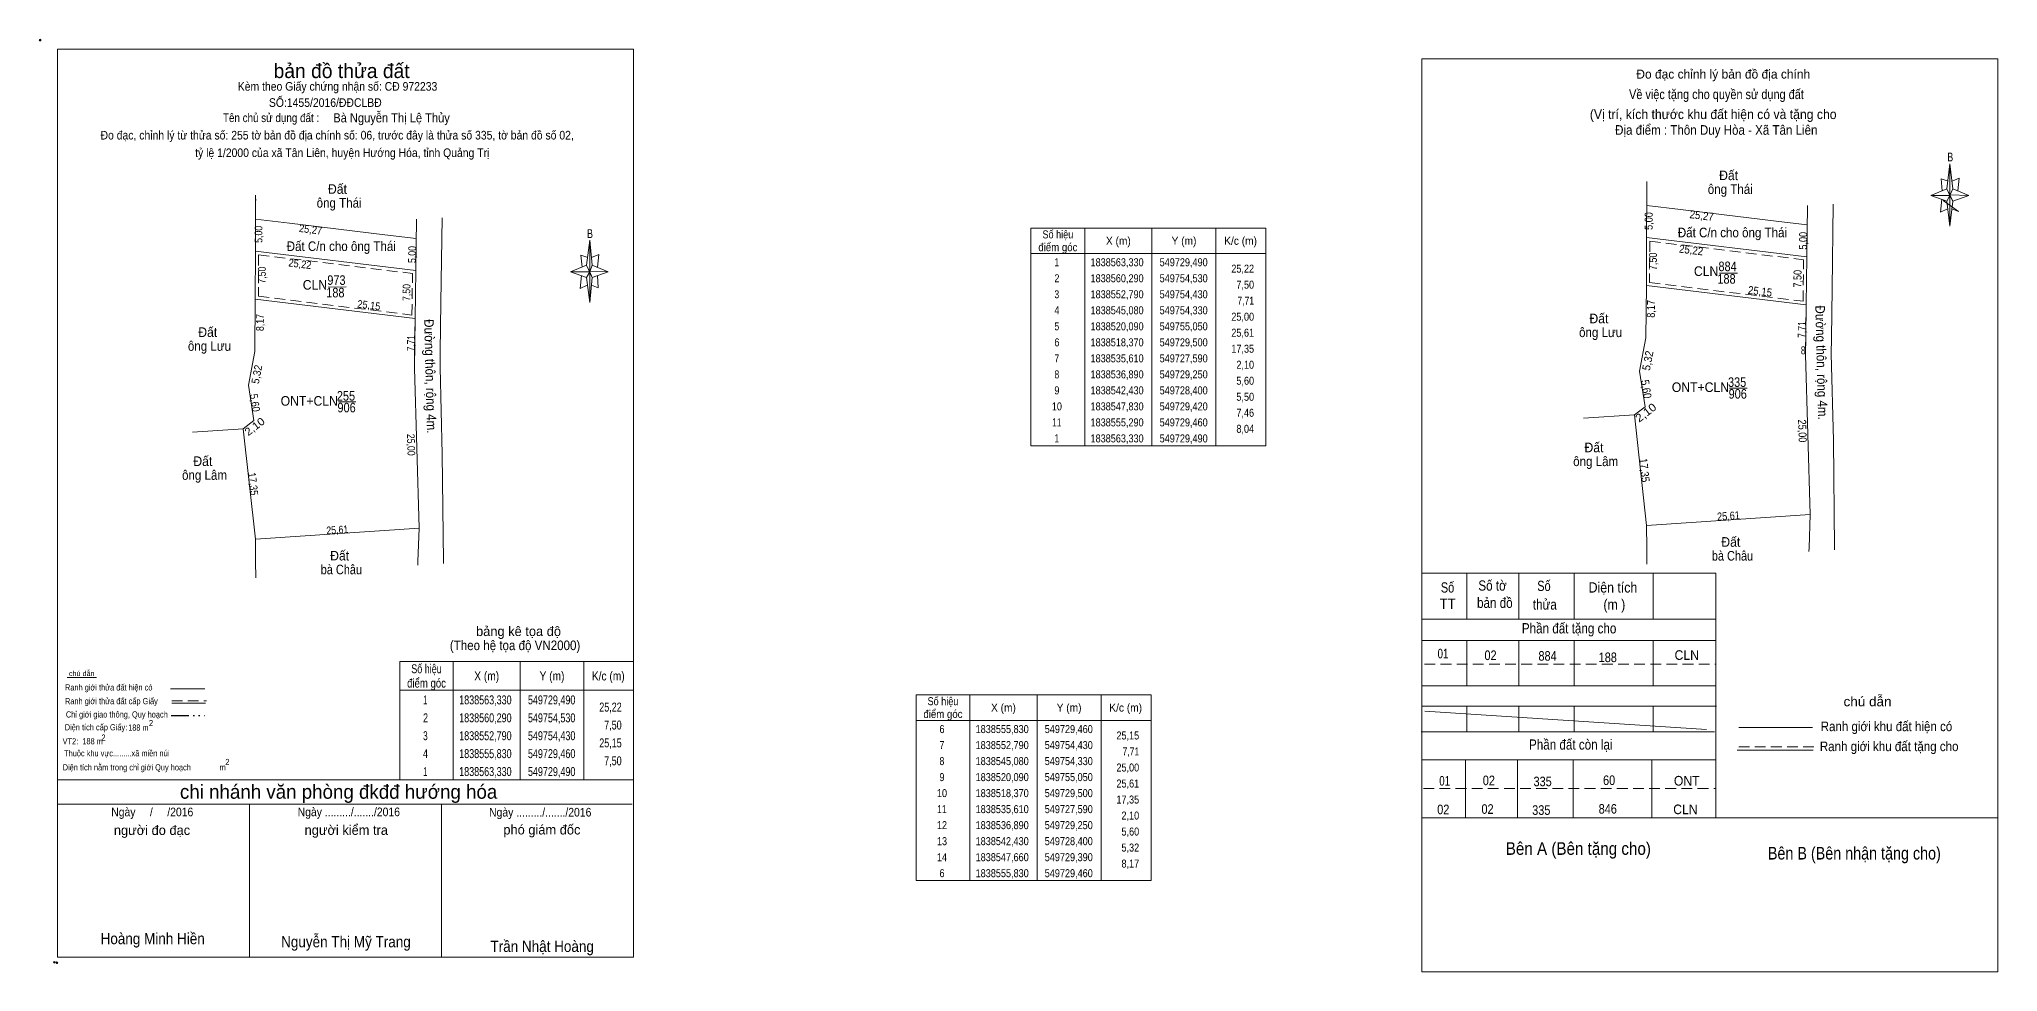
# Model space of a CAD drawing. Header units: metres. Extents: x 549239 to 550002, y 1838446 to 1838596.
# Drawn here: x 549695.7 to 550001.7, y 1838450.8 to 1838596.4 of the extents above; entities that cross this region are included whole.
import ezdxf
from ezdxf.enums import TextEntityAlignment as Align

# ---------------------------------------------------------------- set-up
doc = ezdxf.new("R2010")
doc.units = ezdxf.units.M
doc.header["$LTSCALE"] = 0.56
doc.header["$PDMODE"] = 32
doc.header["$PDSIZE"] = 0.28
for name, pattern in [('DASH_DOUBLE_DOT', [9.2, 5, -1.2, 0.3, -1.2, 0.3, -1.2]), ('DOTTED', [1.5, 0.3, -1.2]), ('MEDIUM_DASHED', [4.5, 3, -1.5])]:
    doc.linetypes.add(name, pattern=pattern)
for name, color, linetype, lineweight in [('1', 7, 'DOTTED', 13), ('10', 7, 'Continuous', 13), ('12', 7, 'Continuous', 13), ('15', 7, 'Continuous', 13), ('17', 7, 'Continuous', 13), ('18', 7, 'Continuous', 13), ('28', 7, 'Continuous', 13), ('63', 7, 'Continuous', 13)]:
    doc.layers.add(name, color=color, linetype=linetype, lineweight=lineweight)
doc.layers.add('20', color=7, linetype='Continuous')

msp = doc.modelspace()

# ---------------------------------------------------------------- linework, layer by layer
at = {"layer": '1', "linetype": 'Continuous'}
for p, q in [((549946.81, 1838568.02), (549946.82, 1838569.83)), ((549952.1, 1838569.83), (549967.04, 1838568.02)), ((549729.5, 1838565.88), (549729.51, 1838567.69)), ((549734.79, 1838567.69), (549749.73, 1838565.88))]:
    msp.add_line(p, q, dxfattribs=at)
at = {"layer": '1', "linetype": 'MEDIUM_DASHED'}
for p, q in [((549947.27, 1838558.42), (549971.25, 1838555.5)), ((549729.96, 1838556.28), (549753.94, 1838553.36))]:
    msp.add_line(p, q, dxfattribs=at)
at = {"layer": '1', "linetype": 'Continuous'}
for points in [[(549946.82, 1838569.83), (549946.82, 1838570.47), (549952.1, 1838569.83)], [(549749.73, 1838565.88), (549754.6, 1838565.29), (549754.53, 1838560.29), (549729.49, 1838563.33), (549729.5, 1838565.88)], [(549729.51, 1838567.69), (549729.51, 1838568.33), (549734.79, 1838567.69)], [(549967.04, 1838568.02), (549971.91, 1838567.43), (549971.84, 1838562.43), (549946.8, 1838565.47), (549946.81, 1838568.02)]]:
    msp.add_lwpolyline(points, dxfattribs=at)
for points in [[(549946.77, 1838557.97), (549971.74, 1838554.93), (549971.64, 1838547.22), (549972.36, 1838522.23), (549946.81, 1838520.51), (549944.9, 1838537.75), (549946.56, 1838539.03), (549945.71, 1838544.57), (549946.7, 1838549.8)], [(549729.46, 1838555.83), (549754.43, 1838552.79), (549754.33, 1838545.08), (549755.05, 1838520.09), (549729.5, 1838518.37), (549727.59, 1838535.61), (549729.25, 1838536.89), (549728.4, 1838542.43), (549729.39, 1838547.66)]]:
    msp.add_lwpolyline(points, close=True, dxfattribs=at)
at = {"layer": '10'}
for p, q in [((549729.51, 1838568.87), (549729.52, 1838572.06)), ((549946.82, 1838571.01), (549946.83, 1838574.2)), ((549946.84, 1838573.39), (549946.84, 1838573.6)), ((549729.51, 1838568.33), (549729.51, 1838568.87)), ((549729.53, 1838571.25), (549729.53, 1838571.46)), ((549946.82, 1838570.47), (549946.82, 1838571.01)), ((549729.5, 1838518.37), (549727.59, 1838535.61)), ((549946.81, 1838520.51), (549944.9, 1838537.75)), ((549946.81, 1838520.51), (549946.83, 1838517.03)), ((549729.5, 1838518.37), (549729.52, 1838514.89)), ((549946.83, 1838517.03), (549946.84, 1838514.45)), ((549729.52, 1838514.89), (549729.53, 1838512.31))]:
    msp.add_line(p, q, dxfattribs=at)
at = {"layer": '12'}
msp.add_line((549911.67, 1838450.82), (550001.67, 1838450.82), dxfattribs=at)
at = {"layer": '15'}
for p, q in [((549958.17, 1838559.87), (549960.98, 1838559.91)), ((549740.86, 1838557.73), (549743.67, 1838557.77)), ((549959.77, 1838541.93), (549962.5, 1838541.93)), ((549742.46, 1838539.79), (549745.19, 1838539.79)), ((549727.59, 1838535.61), (549719.65, 1838535.09)), ((549944.9, 1838537.75), (549936.96, 1838537.23)), ((549912.16, 1838491.49), (549956.17, 1838488.65))]:
    msp.add_line(p, q, dxfattribs=at)
at = {"layer": '17'}
for p, q in [((549911.67, 1838450.82), (549911.67, 1838593.37)), ((549993.73, 1838573.04), (549994.19, 1838576.94)), ((549993.73, 1838571.14), (549991.23, 1838572.04)), ((549993.89, 1838574.24), (549992.83, 1838574.64)), ((549994.63, 1838573.04), (549997.13, 1838572.04)), ((549992.73, 1838569.44), (549993.83, 1838569.94)), ((549993.15, 1838571.26), (549995.53, 1838569.54)), ((549994.63, 1838571.14), (549994.19, 1838567.24)), ((549995.53, 1838569.54), (549994.49, 1838569.94)), ((549957.61, 1838513.03), (549911.75, 1838513.06)), ((549918.71, 1838513.03), (549918.71, 1838505.89)), ((549926.85, 1838513.03), (549926.85, 1838505.89)), ((549935.51, 1838513.03), (549935.51, 1838505.89)), ((549947.81, 1838513.03), (549947.81, 1838505.89)), ((549957.61, 1838513.03), (549957.61, 1838474.87)), ((549911.67, 1838505.89), (549957.61, 1838505.89)), ((549911.67, 1838502.55), (549957.61, 1838502.55)), ((549918.71, 1838502.55), (549918.71, 1838495.47)), ((549926.85, 1838502.55), (549926.85, 1838495.47)), ((549935.51, 1838502.55), (549935.51, 1838495.47)), ((549947.81, 1838502.55), (549947.81, 1838495.47)), ((549911.75, 1838495.47), (549957.55, 1838495.47)), ((549911.67, 1838492.29), (549957.71, 1838492.29)), ((549918.71, 1838492.29), (549918.71, 1838488.3)), ((549926.85, 1838492.29), (549926.85, 1838488.3)), ((549935.51, 1838492.29), (549935.51, 1838488.3)), ((549947.81, 1838492.29), (549947.81, 1838488.3)), ((549911.59, 1838488.3), (549957.39, 1838488.3)), ((549961.21, 1838488.97), (549972.71, 1838488.97)), ((549911.67, 1838483.92), (549957.61, 1838483.92)), ((549918.51, 1838483.92), (549918.51, 1838474.87)), ((549926.65, 1838483.92), (549926.65, 1838474.87)), ((549935.31, 1838483.92), (549935.31, 1838474.87)), ((549947.61, 1838483.92), (549947.61, 1838474.87)), ((549960.95, 1838485.43), (549972.85, 1838485.43)), ((549911.67, 1838474.87), (550001.67, 1838474.87))]:
    msp.add_line(p, q, dxfattribs=at)
at = {"layer": '17', "linetype": 'MEDIUM_DASHED'}
for p, q in [((549912.11, 1838498.83), (549957.67, 1838498.83)), ((549961.19, 1838485.93), (549972.99, 1838485.93)), ((549911.93, 1838479.44), (549957.61, 1838479.44))]:
    msp.add_line(p, q, dxfattribs=at)
at = {"layer": '17'}
for points in [[(549911.67, 1838593.37), (550001.67, 1838593.37), (550001.67, 1838450.82)], [(549994.19, 1838572.04), (549993.73, 1838573.04), (549991.23, 1838572.04)], [(549994.19, 1838572.04), (549994.63, 1838571.14), (549997.13, 1838572.04)], [(549994.53, 1838574.24), (549995.63, 1838574.74), (549995.43, 1838572.74)]]:
    msp.add_lwpolyline(points, dxfattribs=at)
for points in [[(549994.19, 1838576.94), (549994.63, 1838573.04), (549994.19, 1838572.04)], [(549994.19, 1838572.04), (549991.23, 1838572.04), (549993.73, 1838573.04), (549994.63, 1838571.14), (549997.13, 1838572.04), (549994.19, 1838572.14)], [(549994.19, 1838572.04), (549994.19, 1838567.24), (549993.69, 1838571.14)]]:
    msp.add_lwpolyline(points, close=True, dxfattribs=at)
at = {"layer": '18'}
for p, q in [((549946.82, 1838570.47), (549952.1, 1838569.83)), ((549946.82, 1838570.47), (549946.82, 1838569.83)), ((549975.77, 1838557.43), (549975.95, 1838570.65)), ((549729.51, 1838568.33), (549734.79, 1838567.69)), ((549729.51, 1838568.33), (549729.51, 1838567.69)), ((549758.46, 1838555.29), (549758.64, 1838568.51)), ((549729.49, 1838563.33), (549729.46, 1838555.83)), ((549946.8, 1838565.47), (549946.77, 1838557.97)), ((549754.43, 1838552.79), (549754.53, 1838560.29)), ((549971.74, 1838554.93), (549971.84, 1838562.43)), ((549946.77, 1838557.43), (549946.77, 1838557.97)), ((549729.46, 1838555.29), (549729.46, 1838555.83)), ((549728.4, 1838542.43), (549729.39, 1838547.66)), ((549945.71, 1838544.57), (549946.7, 1838549.8)), ((549729.5, 1838518.37), (549755.05, 1838520.09)), ((549755.05, 1838520.09), (549754.88, 1838514.89)), ((549946.81, 1838520.51), (549972.36, 1838522.23)), ((549972.36, 1838522.23), (549972.19, 1838517.03)), ((549972.19, 1838517.03), (549972.17, 1838516.44)), ((549976.18, 1838516.7), (549976.18, 1838517.03)), ((549754.88, 1838514.89), (549754.86, 1838514.3)), ((549758.87, 1838514.56), (549758.87, 1838514.89))]:
    msp.add_line(p, q, dxfattribs=at)
at = {"layer": '18', "linetype": 'MEDIUM_DASHED'}
for p, q in [((549729.99, 1838562.76), (549729.96, 1838556.28)), ((549729.99, 1838562.76), (549754.02, 1838559.84)), ((549947.3, 1838564.9), (549947.27, 1838558.42)), ((549947.3, 1838564.9), (549971.33, 1838561.98)), ((549753.94, 1838553.36), (549754.02, 1838559.84)), ((549971.25, 1838555.5), (549971.33, 1838561.98))]:
    msp.add_line(p, q, dxfattribs=at)
at = {"layer": '18'}
for points in [[(549946.8, 1838565.47), (549971.84, 1838562.43), (549971.95, 1838570.45)], [(549946.82, 1838569.83), (549946.81, 1838568.02), (549946.8, 1838565.47)], [(549952.1, 1838569.83), (549967.04, 1838568.02), (549971.91, 1838567.43)], [(549729.49, 1838563.33), (549754.53, 1838560.29), (549754.64, 1838568.31)], [(549729.51, 1838567.69), (549729.5, 1838565.88), (549729.49, 1838563.33)], [(549734.79, 1838567.69), (549749.73, 1838565.88), (549754.6, 1838565.29)], [(549975.64, 1838547.27), (549975.67, 1838549.8), (549975.77, 1838557.43)], [(549758.33, 1838545.13), (549758.36, 1838547.66), (549758.46, 1838555.29)], [(549971.64, 1838547.22), (549971.67, 1838549.8), (549971.74, 1838554.93)], [(549754.33, 1838545.08), (549754.36, 1838547.66), (549754.43, 1838552.79)], [(549976.18, 1838517.03), (549975.98, 1838533.77), (549975.64, 1838547.32)], [(549758.87, 1838514.89), (549758.67, 1838531.63), (549758.33, 1838545.18)]]:
    msp.add_lwpolyline(points, dxfattribs=at)
at = {"layer": '28'}
for p, q in [((549781.21, 1838561.12), (549781.71, 1838565.02)), ((549781.21, 1838559.22), (549778.71, 1838560.12)), ((549782.11, 1838561.12), (549784.61, 1838560.12)), ((549782.11, 1838559.22), (549781.71, 1838555.32)), ((549783.01, 1838557.62), (549782.01, 1838558.02)), ((549782.91, 1838559.52), (549783.01, 1838557.62)), ((549700.06, 1838496.79), (549704.66, 1838496.79)), ((549716.21, 1838495.02), (549721.59, 1838495.02)), ((549716.41, 1838492.78), (549721.67, 1838492.78)), ((549698.55, 1838480.78), (549788.55, 1838480.78)), ((549698.55, 1838476.98), (549788.35, 1838476.98)), ((549698.55, 1838476.98), (549788.35, 1838476.98)), ((549698.55, 1838476.98), (549788.35, 1838476.98)), ((549728.55, 1838453.08), (549728.55, 1838476.98)), ((549758.55, 1838453.08), (549758.55, 1838476.98))]:
    msp.add_line(p, q, dxfattribs=at)
at = {"layer": '28', "linetype": 'MEDIUM_DASHED'}
msp.add_line((549716.41, 1838493.1), (549721.85, 1838493.1), dxfattribs=at)
at = {"layer": '28', "linetype": 'DASH_DOUBLE_DOT', "lineweight": 25}
msp.add_line((549716.31, 1838490.81), (549721.55, 1838490.81), dxfattribs=at)
at = {"layer": '28'}
for points in [[(549698.55, 1838594.88), (549788.55, 1838594.88), (549788.55, 1838453.08), (549698.55, 1838453.08)], [(549781.71, 1838565.02), (549782.11, 1838561.12), (549781.71, 1838560.12)], [(549781.71, 1838560.12), (549778.71, 1838560.12), (549781.21, 1838561.12), (549782.11, 1838559.22), (549784.61, 1838560.12), (549781.71, 1838560.22)], [(549781.71, 1838560.12), (549781.71, 1838555.32), (549781.21, 1838559.22)]]:
    msp.add_lwpolyline(points, close=True, dxfattribs=at)
for points in [[(549781.41, 1838562.32), (549780.31, 1838562.72), (549780.51, 1838560.82)], [(549782.01, 1838562.32), (549783.11, 1838562.82), (549782.91, 1838560.82)], [(549781.71, 1838560.12), (549781.21, 1838561.12), (549778.71, 1838560.12)], [(549781.71, 1838560.12), (549782.11, 1838559.22), (549784.61, 1838560.12)], [(549780.41, 1838559.52), (549780.21, 1838557.52), (549781.31, 1838558.02)], [(549788.55, 1838453.08), (549698.55, 1838453.08), (549698.55, 1838476.98)]]:
    msp.add_lwpolyline(points, dxfattribs=at)
for p in [(549695.85, 1838596.28), (549698.09, 1838452.3), (549698.49, 1838452.24)]:
    msp.add_point(p, dxfattribs=at)
at = {"layer": '63'}
for p, q in [((549992.83, 1838574.64), (549992.99, 1838572.74)), ((549992.93, 1838571.44), (549992.73, 1838569.44)), ((549859.04, 1838566.94), (549859.04, 1838532.94)), ((549869.54, 1838566.94), (549869.54, 1838532.94)), ((549879.54, 1838566.94), (549879.54, 1838532.94)), ((549850.64, 1838562.94), (549887.34, 1838562.94)), ((549760.4, 1838499.24), (549760.4, 1838480.79)), ((549770.84, 1838499.24), (549770.84, 1838480.79)), ((549780.79, 1838499.24), (549780.79, 1838480.79)), ((549752.04, 1838494.77), (549788.55, 1838494.77)), ((549841.09, 1838494.06), (549841.09, 1838465.06)), ((549851.59, 1838494.06), (549851.59, 1838465.06)), ((549861.59, 1838494.06), (549861.59, 1838465.06)), ((549832.69, 1838490.06), (549869.39, 1838490.06))]:
    msp.add_line(p, q, dxfattribs=at)
for points in [[(549850.64, 1838566.94), (549887.34, 1838566.94), (549887.34, 1838532.94), (549850.64, 1838532.94)], [(549752.04, 1838499.24), (549788.55, 1838499.24), (549788.55, 1838480.79), (549752.04, 1838480.79)], [(549832.69, 1838494.06), (549869.39, 1838494.06), (549869.39, 1838465.06), (549832.69, 1838465.06)]]:
    msp.add_lwpolyline(points, close=True, dxfattribs=at)

# ---------------------------------------------------------------- texts
at = {"layer": '1'}
for s, width, p in [('973', 0.85, (549742.145, 1838558.06)), ('CLN', 0.95, (549956.1, 1838559.46)), ('188', 0.85, (549959.29, 1838558.25)), ('884', 0.85, (549959.455, 1838560.2)), ('CLN', 0.95, (549738.79, 1838557.32)), ('188', 0.85, (549741.98, 1838556.11)), ('255', 0.85, (549743.635, 1838539.99)), ('ONT+CLN', 0.95, (549955.215, 1838541.34)), ('335', 0.85, (549960.945, 1838542.13)), ('906', 0.85, (549961.04, 1838540.3)), ('ONT+CLN', 0.95, (549737.905, 1838539.2)), ('906', 0.85, (549743.73, 1838538.16))]:
    msp.add_text(s, height=1.5, dxfattribs=dict(at, width=width)).set_placement(p, align=Align.CENTER)
at = {"layer": '15', "width": 0.9}
for p in [(549960.215, 1838565.49), (549742.905, 1838563.35)]:
    msp.add_text('Đất C/n cho ông Thái', height=1.5, dxfattribs=at).set_placement(p, align=Align.CENTER)
for p in [(549973.3766, 1838545.9138), (549756.0666, 1838543.7738)]:
    msp.add_text('Đường thôn, rộng 4m.', height=1.5, rotation=271.435, dxfattribs=at).set_placement(p, align=Align.CENTER)
at = {"layer": '17'}
msp.add_text('Đo đạc chỉnh lý bản đồ địa chính', height=1.4, dxfattribs=at).set_placement((549958.78, 1838590.27), align=Align.CENTER)
for s, height, width, p in [('Về việc tặng cho quyền sử dụng đất', 1.5, 0.85, (549957.715, 1838587.07)), ('B', 1.378, 0.75, (549994.24, 1838577.34)), ('Số', 1.6, 0.8, (549915.71, 1838510.03)), ('Số tờ', 1.6, 0.85, (549922.74, 1838510.33)), ('TT', 1.6, 0.95, (549915.74, 1838507.47)), ('bản đồ', 1.6, 0.85, (549923.1, 1838507.63)), ('thửa', 1.6, 0.85, (549930.905, 1838507.37)), ('(m )', 1.6, 0.9, (549941.765, 1838507.37)), ('Phần đất tặng cho', 1.6, 0.85, (549934.7, 1838503.65)), ('01', 1.5, 0.75, (549914.995, 1838499.75)), ('02', 1.5, 0.85, (549922.425, 1838499.49)), ('884', 1.5, 0.85, (549931.335, 1838499.39)), ('188', 1.5, 0.85, (549940.74, 1838499.17)), ('CLN', 1.5, 0.95, (549953.08, 1838499.52)), ('chú dẫn', 1.5, 1.05, (549981.32, 1838492.27)), ('Ranh giới khu đất hiện có ', 1.5, 0.9, (549984.525, 1838488.39)), ('Phần đất còn lại', 1.6, 0.85, (549934.96, 1838485.5)), ('Ranh giới khu đất tặng cho', 1.5, 0.9, (549984.695, 1838485.27)), ('01', 1.5, 0.75, (549915.255, 1838479.89)), ('02', 1.5, 0.85, (549922.165, 1838479.95)), ('335', 1.5, 0.85, (549930.565, 1838479.79)), ('60', 1.5, 0.85, (549940.95, 1838479.98)), ('ONT', 1.5, 0.95, (549953.08, 1838479.9)), ('02', 1.5, 0.85, (549915.045, 1838475.42)), ('02', 1.5, 0.85, (549921.955, 1838475.48)), ('846', 1.5, 0.85, (549940.74, 1838475.51)), ('CLN', 1.5, 0.95, (549952.87, 1838475.43)), ('335', 1.5, 0.85, (549930.355, 1838475.32)), ('Bên A (Bên tặng cho)', 1.97, 0.9, (549936.145, 1838469.08)), ('Bên B (Bên nhận tặng cho)', 1.97, 0.85, (549979.26, 1838468.35))]:
    msp.add_text(s, height=height, dxfattribs=dict(at, width=width)).set_placement(p, align=Align.CENTER)
at = {"layer": '17', "width": 0.95}
msp.add_text('(Vị trí, kích thước khu đất hiện có và tặng cho', height=1.5, dxfattribs=at).set_placement((549937.94, 1838583.95))
at = {"layer": '20', "width": 0.9}
msp.add_text('Địa điểm : Thôn Duy Hòa - Xã Tân Liên', height=1.5, dxfattribs=at).set_placement((549957.69, 1838581.5), align=Align.CENTER)
at = {"layer": '28'}
for s, height, p in [('bản đồ thửa đất', 2.25, (549742.955, 1838590.35)), ('bảng kê tọa độ', 1.5, (549770.59, 1838503.24)), ('chi nhánh văn phòng đkđđ hướng hóa', 2.187, (549742.485, 1838477.84)), ('người kiểm tra', 1.5, (549743.685, 1838472.2)), ('phó giám đốc', 1.5, (549774.24, 1838472.26)), ('người đo đạc', 1.5, (549713.335, 1838472.18))]:
    msp.add_text(s, height=height, dxfattribs=at).set_placement(p, align=Align.CENTER)
for s, height, width, p in [('Kèm theo Giấy chứng nhận số: CĐ 972233', 1.35, 0.9, (549742.32, 1838588.38)), ('SỐ:1455/2016/ĐĐCLBĐ', 1.35, 0.9, (549740.41, 1838585.85)), ('Tên chủ sử dụng đất :', 1.35, 0.85, (549731.935, 1838583.48)), ('Đo đạc, chỉnh lý từ thửa số: 255 tờ bản đồ địa chính số: 06, trước đây là thửa số 335, tờ bản đồ số 02,', 1.35, 0.9, (549742.26, 1838580.76)), (' tỷ lệ 1/2000 của xã Tân Liên, huyện Hướng Hóa, tỉnh Quảng Trị', 1.35, 0.9, (549742.83, 1838578.02)), ('B', 1.378, 0.75, (549781.76, 1838565.38)), ('(Theo hệ tọa độ VN2000)', 1.5, 0.9, (549770.05, 1838501.04)), ('Ranh giới thửa đất hiện có ', 0.96, 0.9, (549706.735, 1838494.74)), ('chú dẫn', 0.8, 1.05, (549702.36, 1838496.99)), ('Ranh giới thửa đất cấp Giấy', 0.96, 0.9, (549706.99, 1838492.6)), ('Diện tích cấp Giấy: ', 0.96, 0.9, (549704.745, 1838488.52)), ('Chỉ giới giao thông, Quy hoạch', 0.96, 0.9, (549707.84, 1838490.52)), ('188 m ', 0.96, 0.85, (549711.36, 1838488.47)), ('2', 0.96, 0.8, (549713.18, 1838489.18)), ('2', 0.96, 0.8, (549713.18, 1838489.18)), (' VT2:  188 m ', 0.96, 0.9, (549702.515, 1838486.33)), ('2', 0.96, 0.8, (549705.76, 1838486.91)), ('Diện tích nằm trong chỉ giới Quy hoạch              m', 0.96, 0.9, (549712.125, 1838482.26)), ('Thuộc khu vực.........xã miền núi', 0.96, 0.9, (549707.82, 1838484.46)), ('2', 0.96, 0.8, (549725.11, 1838483.1)), ('Ngày     /     /2016', 1.35, 0.9, (549713.375, 1838475.1)), ('Ngày ........./......./2016', 1.35, 0.9, (549744.08, 1838475.11)), ('Ngày ........./......./2016', 1.35, 0.9, (549773.98, 1838475.06)), ('Hoàng Minh Hiền', 1.75, 0.9, (549713.44, 1838455.13)), ('Nguyễn Thị Mỹ Trang', 1.75, 0.9, (549743.63, 1838454.64)), ('Trần Nhật Hoàng', 1.75, 0.9, (549774.285, 1838453.92))]:
    msp.add_text(s, height=height, dxfattribs=dict(at, width=width)).set_placement(p, align=Align.CENTER)
at = {"layer": '28', "width": 0.9}
msp.add_text('Bà Nguyễn Thị Lệ Thủy', height=1.44, dxfattribs=at).set_placement((549741.65, 1838583.43))
at = {"layer": '63'}
for s, height, width, p in [('Đất ', 1.5, 0.95, (549959.88, 1838574.42)), ('Đất ', 1.5, 0.95, (549742.57, 1838572.28)), ('ông Thái', 1.5, 0.9, (549959.875, 1838572.26)), ('ông Thái', 1.5, 0.9, (549742.565, 1838570.12)), ('Số hiệu', 1.25, 0.85, (549854.84, 1838565.32)), ('điểm góc', 1.25, 0.9, (549854.84, 1838563.32)), ('X (m)', 1.25, 0.95, (549864.29, 1838564.32)), ('Y (m)', 1.25, 0.95, (549874.545, 1838564.32)), ('K/c (m)', 1.25, 0.95, (549883.385, 1838564.32)), (' 2', 1.25, 0.85, (549854.495, 1838558.47)), (' 1', 1.25, 0.75, (549854.49, 1838560.97)), ('1838563,330', 1.25, 0.85, (549864.09, 1838560.97)), ('1838560,290', 1.25, 0.85, (549864.09, 1838558.47)), ('549729,490', 1.25, 0.85, (549874.49, 1838560.97)), ('549754,530', 1.25, 0.85, (549874.49, 1838558.47)), (' 3', 1.25, 0.8, (549854.485, 1838555.97)), ('1838552,790', 1.25, 0.85, (549864.09, 1838555.97)), ('549754,430', 1.25, 0.85, (549874.49, 1838555.97)), (' 4', 1.25, 0.85, (549854.49, 1838553.47)), ('1838545,080', 1.25, 0.85, (549864.09, 1838553.47)), ('549754,330', 1.25, 0.85, (549874.49, 1838553.47)), ('Đất ', 1.5, 0.95, (549939.62, 1838552.07)), ('Đất ', 1.5, 0.95, (549722.31, 1838549.93)), (' 5', 1.25, 0.8, (549854.495, 1838550.97)), ('1838520,090', 1.25, 0.85, (549864.09, 1838550.97)), ('549755,050', 1.25, 0.85, (549874.49, 1838550.97)), ('ông Lưu', 1.5, 0.9, (549939.62, 1838549.91)), ('ông Lưu', 1.5, 0.9, (549722.31, 1838547.77)), (' 6', 1.25, 0.85, (549854.495, 1838548.47)), ('1838518,370', 1.25, 0.85, (549864.09, 1838548.47)), ('549729,500', 1.25, 0.85, (549874.49, 1838548.47)), (' 8', 1.25, 0.8, (549854.495, 1838543.47)), (' 7', 1.25, 0.8, (549854.495, 1838545.97)), ('1838535,610', 1.25, 0.85, (549864.09, 1838545.97)), ('1838536,890', 1.25, 0.85, (549864.09, 1838543.47)), ('549727,590', 1.25, 0.85, (549874.49, 1838545.97)), ('549729,250', 1.25, 0.85, (549874.49, 1838543.47)), (' 9', 1.25, 0.85, (549854.49, 1838540.97)), ('1838542,430', 1.25, 0.85, (549864.09, 1838540.97)), ('549728,400', 1.25, 0.85, (549874.49, 1838540.97)), (' 10', 1.25, 0.85, (549854.49, 1838538.47)), ('1838547,830', 1.25, 0.85, (549864.09, 1838538.47)), ('549729,420', 1.25, 0.85, (549874.49, 1838538.47)), (' 11', 1.25, 0.8, (549854.49, 1838535.97)), ('1838555,290', 1.25, 0.85, (549864.09, 1838535.97)), ('549729,460', 1.25, 0.85, (549874.49, 1838535.97)), (' 1', 1.25, 0.75, (549854.49, 1838533.47)), ('1838563,330', 1.25, 0.85, (549864.09, 1838533.47)), ('549729,490', 1.25, 0.85, (549874.49, 1838533.47)), ('Đất ', 1.5, 0.95, (549938.85, 1838531.93)), ('ông Lâm', 1.5, 0.9, (549721.54, 1838527.63)), ('Đất ', 1.5, 0.95, (549721.54, 1838529.79)), ('ông Lâm', 1.5, 0.9, (549938.85, 1838529.77)), ('Đất ', 1.5, 0.95, (549742.91, 1838515.04)), ('Đất ', 1.5, 0.95, (549960.22, 1838517.18)), ('bà Châu', 1.5, 0.85, (549742.915, 1838512.88)), ('bà Châu', 1.5, 0.85, (549960.225, 1838515.02)), ('Số', 1.6, 0.8, (549930.77, 1838510.27)), ('Diện tích', 1.6, 0.9, (549941.55, 1838510.03)), ('Số hiệu', 1.398, 0.75, (549756.215, 1838497.43)), ('điểm góc', 1.398, 0.8, (549756.22, 1838495.19)), ('X (m)', 1.398, 0.85, (549765.615, 1838496.31)), ('Y (m)', 1.398, 0.85, (549775.82, 1838496.31)), ('K/c (m)', 1.398, 0.85, (549784.61, 1838496.31)), (' 1', 1.398, 0.65, (549755.865, 1838492.57)), ('1838563,330', 1.398, 0.75, (549765.415, 1838492.57)), ('549729,490', 1.398, 0.75, (549775.765, 1838492.57)), ('Số hiệu', 1.25, 0.85, (549836.89, 1838492.44)), ('X (m)', 1.25, 0.95, (549846.34, 1838491.44)), ('Y (m)', 1.25, 0.95, (549856.595, 1838491.44)), ('K/c (m)', 1.25, 0.95, (549865.435, 1838491.44)), (' 2', 1.398, 0.75, (549755.87, 1838489.77)), ('1838560,290', 1.398, 0.75, (549765.415, 1838489.77)), ('549754,530', 1.398, 0.75, (549775.765, 1838489.77)), ('điểm góc', 1.25, 0.9, (549836.89, 1838490.44)), (' 6', 1.25, 0.85, (549836.545, 1838488.09)), ('1838555,830', 1.25, 0.85, (549846.14, 1838488.09)), ('549729,460', 1.25, 0.85, (549856.54, 1838488.09)), (' 3', 1.398, 0.7, (549755.86, 1838486.98)), ('1838552,790', 1.398, 0.75, (549765.415, 1838486.98)), ('549754,430', 1.398, 0.75, (549775.765, 1838486.98)), (' 7', 1.25, 0.8, (549836.545, 1838485.59)), ('1838552,790', 1.25, 0.85, (549846.14, 1838485.59)), ('549754,430', 1.25, 0.85, (549856.54, 1838485.59)), (' 4', 1.398, 0.75, (549755.865, 1838484.18)), ('1838555,830', 1.398, 0.75, (549765.415, 1838484.18)), ('549729,460', 1.398, 0.75, (549775.765, 1838484.18)), (' 8', 1.25, 0.8, (549836.545, 1838483.09)), ('1838545,080', 1.25, 0.85, (549846.14, 1838483.09)), ('549754,330', 1.25, 0.85, (549856.54, 1838483.09)), (' 1', 1.398, 0.65, (549755.865, 1838481.38)), ('1838563,330', 1.398, 0.75, (549765.415, 1838481.38)), ('549729,490', 1.398, 0.75, (549775.765, 1838481.38)), (' 9', 1.25, 0.85, (549836.54, 1838480.59)), ('1838520,090', 1.25, 0.85, (549846.14, 1838480.59)), ('549755,050', 1.25, 0.85, (549856.54, 1838480.59)), (' 10', 1.25, 0.85, (549836.54, 1838478.09)), ('1838518,370', 1.25, 0.85, (549846.14, 1838478.09)), ('549729,500', 1.25, 0.85, (549856.54, 1838478.09)), (' 12', 1.25, 0.85, (549836.535, 1838473.09)), (' 11', 1.25, 0.8, (549836.54, 1838475.59)), ('1838535,610', 1.25, 0.85, (549846.14, 1838475.59)), ('1838536,890', 1.25, 0.85, (549846.14, 1838473.09)), ('549727,590', 1.25, 0.85, (549856.54, 1838475.59)), ('549729,250', 1.25, 0.85, (549856.54, 1838473.09)), (' 13', 1.25, 0.85, (549836.545, 1838470.59)), ('1838542,430', 1.25, 0.85, (549846.14, 1838470.59)), ('549728,400', 1.25, 0.85, (549856.54, 1838470.59)), (' 14', 1.25, 0.85, (549836.54, 1838468.09)), ('1838547,660', 1.25, 0.85, (549846.14, 1838468.09)), ('549729,390', 1.25, 0.85, (549856.54, 1838468.09)), (' 6', 1.25, 0.85, (549836.545, 1838465.59)), ('1838555,830', 1.25, 0.85, (549846.14, 1838465.59)), ('549729,460', 1.25, 0.85, (549856.54, 1838465.59))]:
    msp.add_text(s, height=height, dxfattribs=dict(at, width=width)).set_placement(p, align=Align.CENTER)
for s, height, rotation, width, p in [('5,00', 1.25, 89.771, 0.85, (549947.7556, 1838568.0275)), ('25,27', 1.25, 353.091, 0.9, (549955.3398, 1838568.2659)), ('5,00', 1.2, 89.771, 0.85, (549730.5754, 1838565.9526)), ('25,27', 1.2, 353.091, 0.9, (549738.0378, 1838566.1234)), ('5,00', 1.25, 89.198, 0.85, (549971.8698, 1838564.9413)), ('5,00', 1.2, 89.198, 0.85, (549754.559, 1838562.7966)), ('7,50', 1.25, 89.771, 0.85, (549948.4156, 1838561.7275)), ('25,22', 1.25, 353.078, 0.9, (549953.6897, 1838562.883)), ('7,50', 1.2, 89.771, 0.85, (549731.1054, 1838559.5826)), ('25,22', 1.2, 353.078, 0.9, (549736.3827, 1838560.7411)), ('7,50', 1.25, 89.236, 0.85, (549970.9988, 1838559.0117)), ('7,50', 1.2, 89.236, 0.85, (549753.6881, 1838556.867)), ('25,15', 1.25, 353.059, 0.9, (549964.4545, 1838556.4442)), ('8,17', 1.2, 89.509, 0.85, (549730.8014, 1838552.1749)), ('25,15', 1.2, 353.059, 0.9, (549747.1425, 1838554.303)), ('8,17', 1.25, 89.509, 0.85, (549948.1119, 1838554.3146)), ('7,71', 1.25, 89.257, 0.8, (549971.6874, 1838551.0819)), ('7,71', 1.2, 89.257, 0.8, (549754.3768, 1838548.9522)), ('5,32', 1.25, 79.281, 0.95, (549947.6018, 1838546.1188)), ('5,32', 1.2, 79.281, 0.95, (549730.2913, 1838543.9834)), ('5,60', 1.25, 278.723, 0.9, (549946.1479, 1838541.6948)), ('5,60', 1.2, 278.723, 0.9, (549728.8385, 1838539.566)), ('2,10', 1.25, 37.635, 1.1, (549947.0634, 1838537.6315)), ('2,10', 1.2, 37.635, 1.1, (549729.7336, 1838535.4754)), ('25,00', 1.25, 271.65, 0.85, (549970.5228, 1838535.238)), ('25,00', 1.2, 271.65, 0.85, (549753.2108, 1838533.0873)), ('17,35', 1.25, 276.322, 0.9, (549945.8545, 1838529.0638)), ('17,35', 1.2, 276.322, 0.9, (549728.5465, 1838526.9261)), ('25,61', 1.2, 3.851, 0.85, (549742.3197, 1838519.2258)), ('25,61', 1.25, 3.851, 0.85, (549959.633, 1838521.37))]:
    msp.add_text(s, height=height, rotation=rotation, dxfattribs=dict(at, width=width)).set_placement(p, align=Align.CENTER)
for s, height, width, p in [('25,22', 1.25, 0.85, (549885.49, 1838559.97)), ('7,50', 1.25, 0.85, (549885.49, 1838557.47)), ('25,00', 1.25, 0.85, (549885.49, 1838552.47)), ('7,71', 1.25, 0.8, (549885.49, 1838554.97)), ('25,61', 1.25, 0.85, (549885.49, 1838549.97)), ('17,35', 1.25, 0.85, (549885.49, 1838547.47)), (' 8', 1.25, 0.8, (549971.64, 1838547.22)), ('2,10', 1.25, 0.85, (549885.49, 1838544.97)), ('5,60', 1.25, 0.85, (549885.49, 1838542.47)), ('5,50', 1.25, 0.85, (549885.49, 1838539.97)), ('7,46', 1.25, 0.85, (549885.49, 1838537.47)), ('8,04', 1.25, 0.85, (549885.49, 1838534.97)), ('25,22', 1.398, 0.75, (549786.71, 1838491.45)), ('7,50', 1.398, 0.75, (549786.7, 1838488.65)), ('25,15', 1.398, 0.75, (549786.71, 1838485.86)), ('25,15', 1.25, 0.85, (549867.54, 1838487.09)), ('7,50', 1.398, 0.75, (549786.7, 1838483.06)), ('25,00', 1.25, 0.85, (549867.54, 1838482.09)), ('7,71', 1.25, 0.8, (549867.54, 1838484.59)), ('25,61', 1.25, 0.85, (549867.54, 1838479.59)), ('17,35', 1.25, 0.85, (549867.54, 1838477.09)), ('2,10', 1.25, 0.85, (549867.54, 1838474.59)), ('5,60', 1.25, 0.85, (549867.54, 1838472.09)), ('5,32', 1.25, 0.85, (549867.54, 1838469.59)), ('8,17', 1.25, 0.85, (549867.54, 1838467.09))]:
    msp.add_text(s, height=height, dxfattribs=dict(at, width=width)).set_placement(p, align=Align.RIGHT)

doc.saveas('drawing.dxf')
